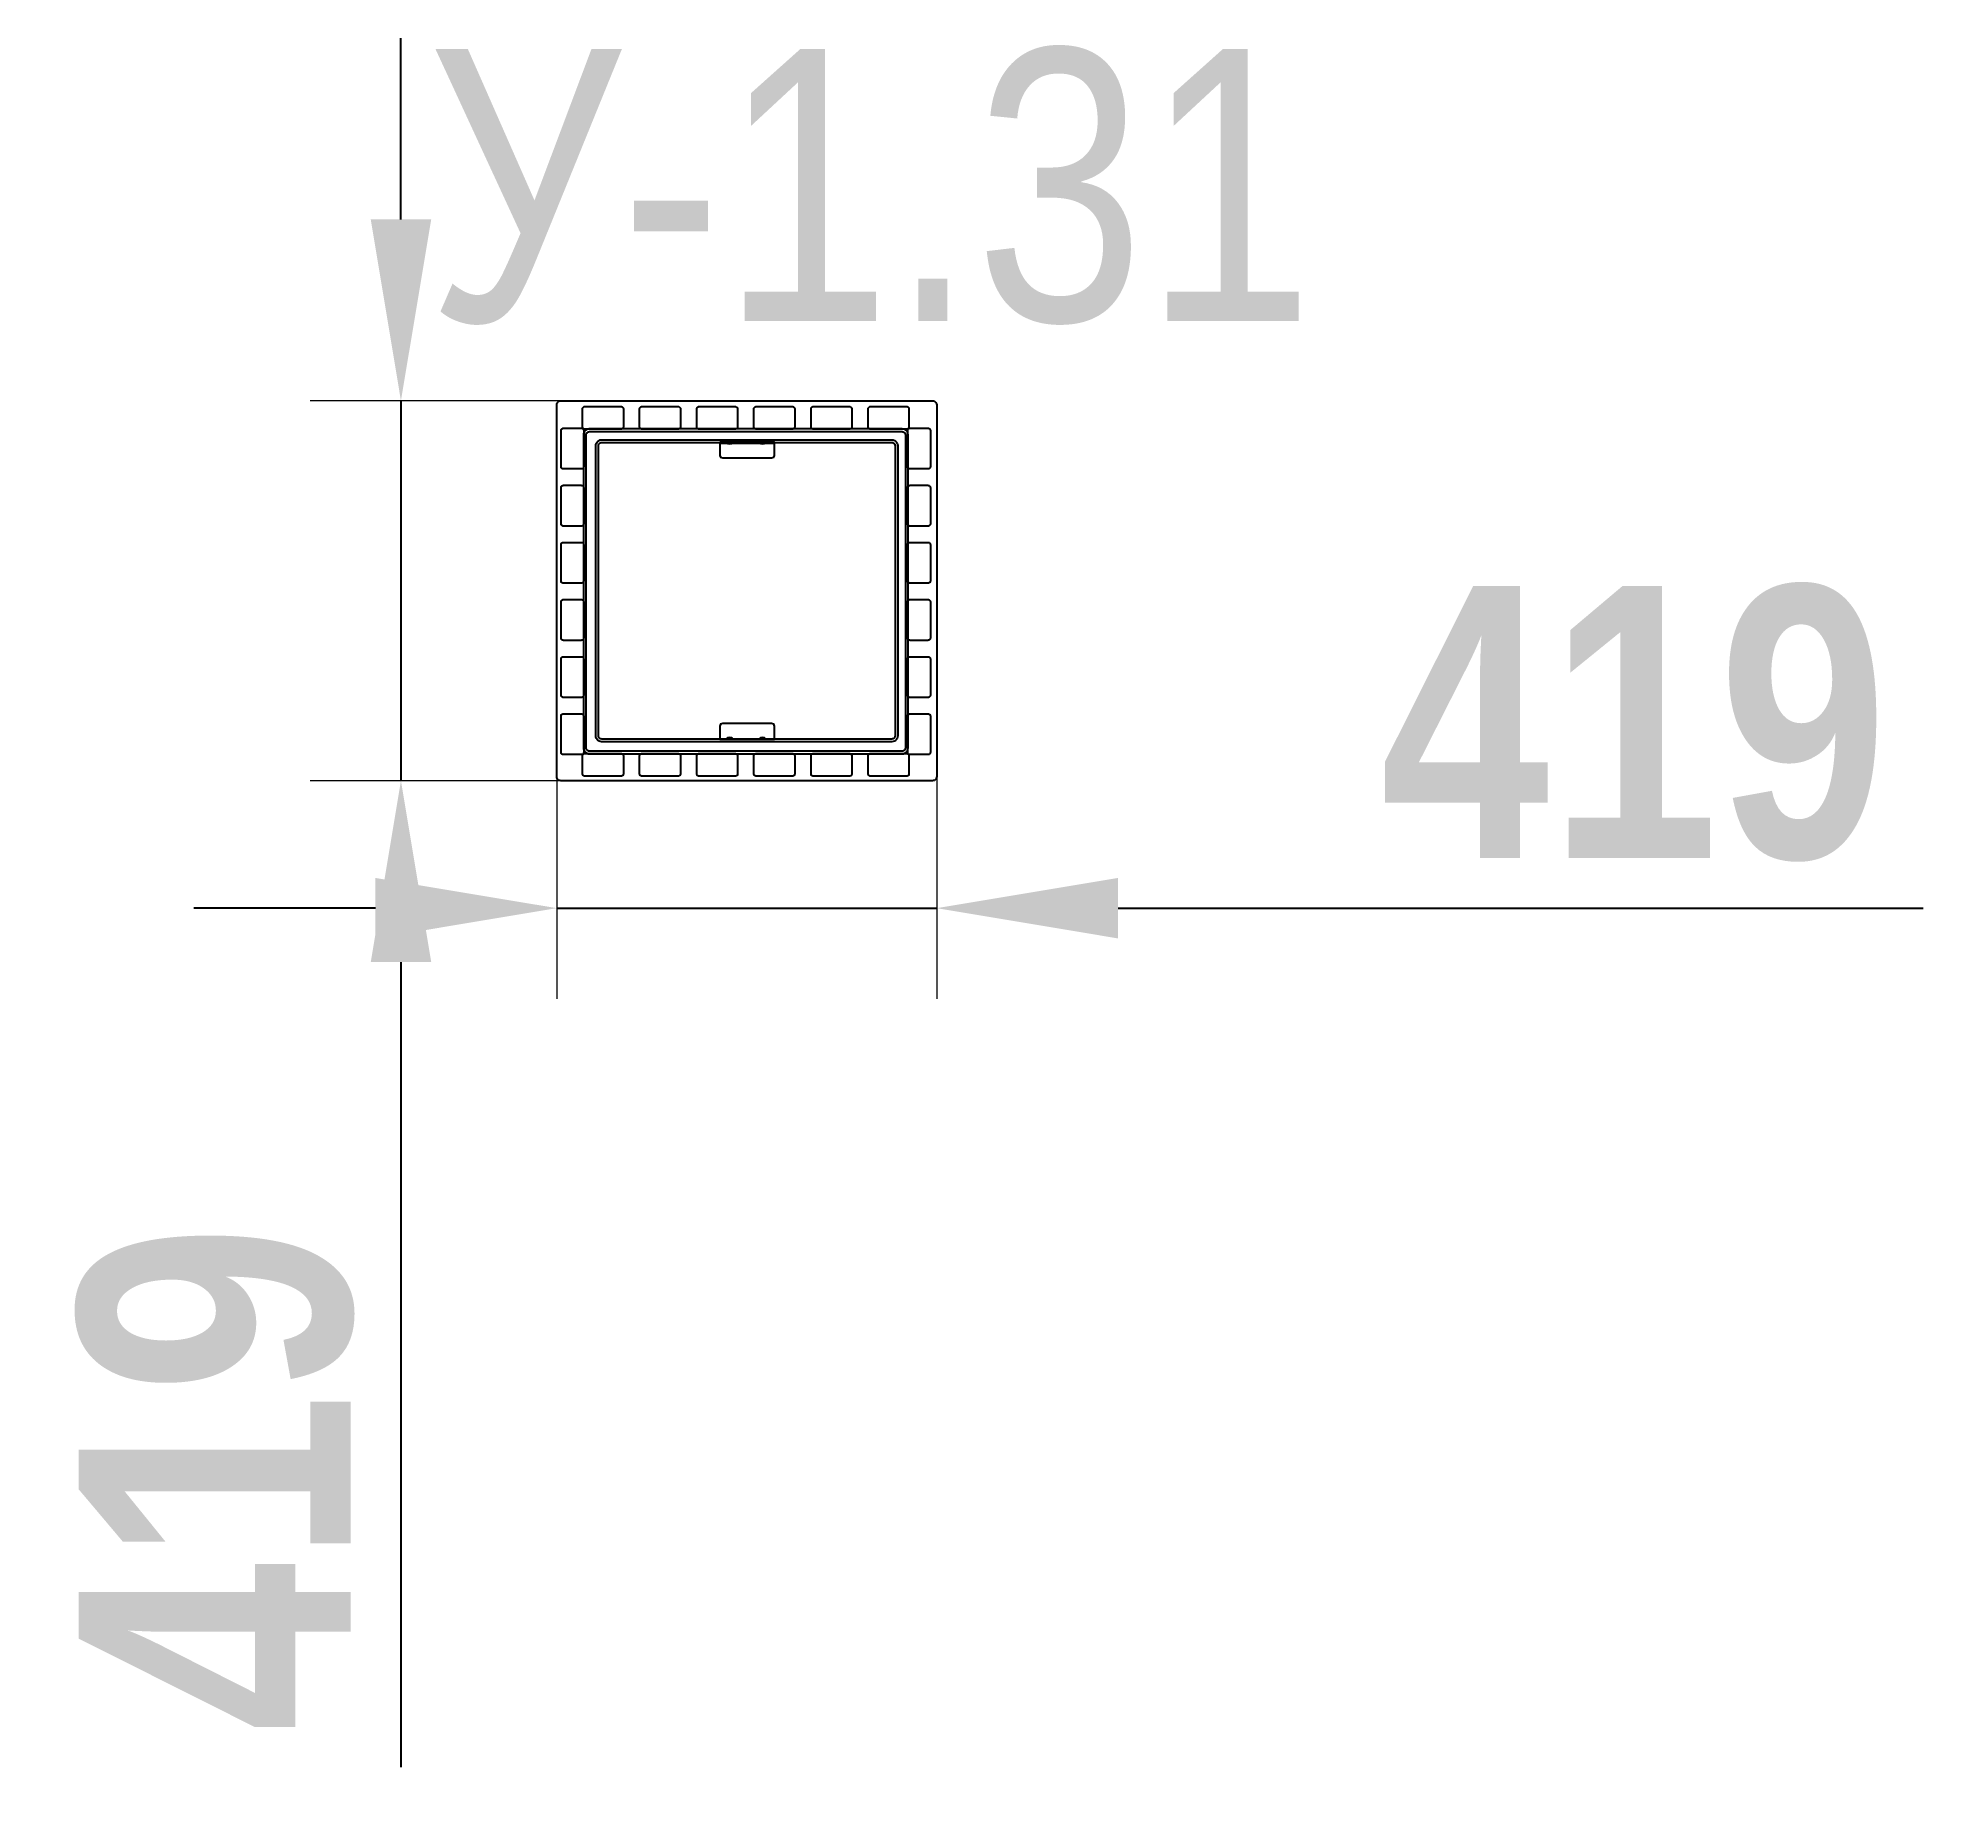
# Model space of a CAD drawing. Header units: millimetres. Extents: x -765 to 1336, y -1308 to 620.
import ezdxf

# ---------------------------------------------------------------- set-up
doc = ezdxf.new("R2010")
doc.units = ezdxf.units.MM
doc.layers.add('DIKOM_АРТИКУЛ', color=7, linetype='Continuous')
doc.layers.add('DIKOM_РАЗМЕР_ОБЪЕКТА', color=7, linetype='Continuous')
doc.styles.add('style1', font='arialbd.ttf', dxfattribs={"width": 0.8})
doc.dimstyles.new('1-50', dxfattribs={"dimtxt": 300, "dimasz": 200, "dimexe": 100, "dimexo": 0, "dimgap": 100, "dimtad": 1, "dimtxsty": 'style1', "dimcen": 200, "dimclrd": 7, "dimclre": 7, "dimclrt": 7, "dimadec": 1, "dimazin": 2, "dimtfac": 1, "dimtmove": 0, "dimatfit": 2, "dimfxl": 0, "dimlwd": 25, "dimlwe": 18, "dimarcsym": 0})

# ---------------------------------------------------------------- blocks, each defined once
blk = doc.blocks.new('*D71')
at = {"layer": 'Defpoints', "color": 0, "transparency": 16777216}
for p in [(-192.7, -186.9, 0), (226.3, -186.9, 0), (226.3, -339.4)]:
    blk.add_point(p, dxfattribs=at)
at = {"layer": 'DIKOM_РАЗМЕР_ОБЪЕКТА', "color": 7, "lineweight": 18, "transparency": 16777216}
for p, q in [((-192.7, -186.9), (-192.7, -439.4)), ((226.3, -186.9), (226.3, -439.4))]:
    blk.add_line(p, q, dxfattribs=at)
at = {"layer": 'DIKOM_РАЗМЕР_ОБЪЕКТА', "color": 7, "lineweight": 25, "transparency": 16777216}
for p, q in [((-392.7, -339.4), (-592.7, -339.4)), ((-192.7, -339.4), (226.3, -339.4)), ((426.3, -339.4), (1314, -339.4))]:
    blk.add_line(p, q, dxfattribs=at)
at = {"layer": 'DIKOM_РАЗМЕР_ОБЪЕКТА', "color": 7, "transparency": 16777216}
for points in [[(-392.7, -306.1), (-392.7, -372.8), (-192.7, -339.4)], [(426.3, -306.1), (426.3, -372.8), (226.3, -339.4)]]:
    blk.add_solid(points, dxfattribs=at)
at = {"layer": 'DIKOM_РАЗМЕР_ОБЪЕКТА', "color": 7, "transparency": 16777216, "insert": (995.2, -136.2), "char_height": 300, "attachment_point": 5, "style": 'style1'}
blk.add_mtext('419', dxfattribs=at)
blk = doc.blocks.new('*D72')
at = {"layer": 'Defpoints', "color": 0, "transparency": 16777216}
for p in [(-188.1, 220.1, 0), (-364.5, -198.9), (-188.1, -198.9, 0)]:
    blk.add_point(p, dxfattribs=at)
at = {"layer": 'DIKOM_РАЗМЕР_ОБЪЕКТА', "color": 7, "lineweight": 25, "transparency": 16777216}
for p, q in [((-364.5, 420.1), (-364.5, 620.1)), ((-364.5, 220.1), (-364.5, -198.9)), ((-364.5, -398.9), (-364.5, -1286.6))]:
    blk.add_line(p, q, dxfattribs=at)
at = {"layer": 'DIKOM_РАЗМЕР_ОБЪЕКТА', "color": 7, "lineweight": 18, "transparency": 16777216}
for p, q in [((-188.1, 220.1), (-464.5, 220.1)), ((-188.1, -198.9), (-464.5, -198.9))]:
    blk.add_line(p, q, dxfattribs=at)
at = {"layer": 'DIKOM_РАЗМЕР_ОБЪЕКТА', "color": 7, "transparency": 16777216}
for points in [[(-397.8, 420.1), (-331.1, 420.1), (-364.5, 220.1)], [(-397.8, -398.9), (-331.1, -398.9), (-364.5, -198.9)]]:
    blk.add_solid(points, dxfattribs=at)
at = {"layer": 'DIKOM_РАЗМЕР_ОБЪЕКТА', "color": 7, "transparency": 16777216, "insert": (-567.8, -967.7), "char_height": 300, "attachment_point": 5, "rotation": 90, "style": 'style1'}
blk.add_mtext('419', dxfattribs=at)

msp = doc.modelspace()

# ---------------------------------------------------------------- linework, layer by layer
for points in [[(226.217, 216.597, 0), (226.344, 215.537, 0), (226.344, -194.404, 0), (226.217, -195.464, 0), (225.885, -196.411, 0), (225.348, -197.246, 0), (224.655, -197.944, 0), (223.815, -198.472, 0), (222.878, -198.814, 0), (221.813, -198.936, 0), (-188.128, -198.936, 0), (-189.193, -198.814, 0), (-190.13, -198.472, 0), (-190.97, -197.944, 0), (-191.663, -197.246, 0), (-191.663, -197.246, 0), (-192.2, -196.411, 0), (-192.533, -195.464, 0), (-192.533, -195.464, 0), (-192.659, -194.404, 0), (-192.659, 215.537, 0), (-192.659, 215.537, 0), (-192.533, 216.597, 0), (-192.2, 217.544, 0), (-191.663, 218.379, 0), (-190.97, 219.072, 0), (-190.13, 219.604, 0), (-189.193, 219.941, 0), (-188.128, 220.068, 0), (221.813, 220.068, 0), (222.878, 219.941, 0), (223.815, 219.604, 0), (224.655, 219.072, 0), (225.348, 218.379, 0), (225.885, 217.544, 0), (225.885, 217.544, 0)], [(-119.808, 212.793, 0), (-119.515, 212.334, 0), (-119.515, 212.329, 0), (-119.329, 211.811, 0), (-119.251, 211.094, 0), (-119.251, 191.382, 0), (-119.329, 190.664, 0), (-119.515, 190.146, 0), (-119.808, 189.687, 0), (-120.199, 189.302, 0), (-120.658, 189.009, 0), (-121.175, 188.823, 0), (-121.898, 188.74, 0), (-161.605, 188.74, 0), (-162.327, 188.823, 0), (-162.845, 189.009, 0), (-163.304, 189.302, 0), (-163.685, 189.687, 0), (-163.978, 190.146, 0), (-163.988, 190.146, 0), (-164.173, 190.664, 0), (-164.251, 191.382, 0), (-164.251, 211.099, 0), (-164.173, 211.811, 0), (-163.988, 212.334, 0), (-163.695, 212.793, 0), (-163.304, 213.179, 0), (-162.845, 213.472, 0), (-162.327, 213.657, 0), (-161.605, 213.74, 0), (-121.898, 213.74, 0), (-121.175, 213.657, 0), (-120.658, 213.472, 0), (-120.199, 213.179, 0)], [(-56.82, 212.793, 0), (-56.527, 212.334, 0), (-56.527, 212.329, 0), (-56.341, 211.811, 0), (-56.263, 211.094, 0), (-56.263, 191.382, 0), (-56.341, 190.664, 0), (-56.527, 190.146, 0), (-56.82, 189.687, 0), (-57.21, 189.302, 0), (-57.669, 189.009, 0), (-58.187, 188.823, 0), (-58.909, 188.74, 0), (-98.617, 188.74, 0), (-99.339, 188.823, 0), (-99.857, 189.009, 0), (-100.316, 189.302, 0), (-100.697, 189.687, 0), (-100.99, 190.146, 0), (-100.999, 190.146, 0), (-101.185, 190.664, 0), (-101.263, 191.382, 0), (-101.263, 211.099, 0), (-101.185, 211.811, 0), (-100.999, 212.334, 0), (-100.706, 212.793, 0), (-100.316, 213.179, 0), (-99.857, 213.472, 0), (-99.339, 213.657, 0), (-98.617, 213.74, 0), (-58.909, 213.74, 0), (-58.187, 213.657, 0), (-57.669, 213.472, 0), (-57.21, 213.179, 0)], [(6.188, 212.793, 0), (6.481, 212.334, 0), (6.481, 212.329, 0), (6.667, 211.811, 0), (6.745, 211.094, 0), (6.745, 191.382, 0), (6.667, 190.664, 0), (6.481, 190.146, 0), (6.188, 189.687, 0), (5.798, 189.302, 0), (5.339, 189.009, 0), (4.821, 188.823, 0), (4.098, 188.74, 0), (-35.609, 188.74, 0), (-36.331, 188.823, 0), (-36.849, 189.009, 0), (-37.308, 189.302, 0), (-37.689, 189.687, 0), (-37.982, 190.146, 0), (-37.992, 190.146, 0), (-38.177, 190.664, 0), (-38.255, 191.382, 0), (-38.255, 211.099, 0), (-38.177, 211.811, 0), (-37.992, 212.334, 0), (-37.699, 212.793, 0), (-37.308, 213.179, 0), (-36.849, 213.472, 0), (-36.331, 213.657, 0), (-35.609, 213.74, 0), (4.098, 213.74, 0), (4.821, 213.657, 0), (5.339, 213.472, 0), (5.798, 213.179, 0)], [(69.196, 212.793, 0), (69.489, 212.334, 0), (69.489, 212.329, 0), (69.675, 211.811, 0), (69.753, 211.094, 0), (69.753, 191.382, 0), (69.675, 190.664, 0), (69.489, 190.146, 0), (69.196, 189.687, 0), (68.805, 189.302, 0), (68.346, 189.009, 0), (67.829, 188.823, 0), (67.106, 188.74, 0), (27.399, 188.74, 0), (26.676, 188.823, 0), (26.159, 189.009, 0), (25.7, 189.302, 0), (25.319, 189.687, 0), (25.026, 190.146, 0), (25.016, 190.146, 0), (24.831, 190.664, 0), (24.753, 191.382, 0), (24.753, 211.099, 0), (24.831, 211.811, 0), (25.016, 212.334, 0), (25.309, 212.793, 0), (25.7, 213.179, 0), (26.159, 213.472, 0), (26.676, 213.657, 0), (27.399, 213.74, 0), (67.106, 213.74, 0), (67.829, 213.657, 0), (68.346, 213.472, 0), (68.805, 213.179, 0)], [(132.184, 212.793, 0), (132.477, 212.334, 0), (132.477, 212.329, 0), (132.663, 211.811, 0), (132.741, 211.094, 0), (132.741, 191.382, 0), (132.663, 190.664, 0), (132.477, 190.146, 0), (132.184, 189.687, 0), (131.794, 189.302, 0), (131.335, 189.009, 0), (130.817, 188.823, 0), (130.094, 188.74, 0), (90.387, 188.74, 0), (89.665, 188.823, 0), (89.147, 189.009, 0), (88.688, 189.302, 0), (88.307, 189.687, 0), (88.014, 190.146, 0), (88.005, 190.146, 0), (87.819, 190.664, 0), (87.741, 191.382, 0), (87.741, 211.099, 0), (87.819, 211.811, 0), (88.005, 212.334, 0), (88.298, 212.793, 0), (88.688, 213.179, 0), (89.147, 213.472, 0), (89.665, 213.657, 0), (90.387, 213.74, 0), (130.094, 213.74, 0), (130.817, 213.657, 0), (131.335, 213.472, 0), (131.794, 213.179, 0)], [(195.192, 212.793, 0), (195.485, 212.334, 0), (195.485, 212.329, 0), (195.671, 211.811, 0), (195.749, 211.094, 0), (195.749, 191.382, 0), (195.671, 190.664, 0), (195.485, 190.146, 0), (195.192, 189.687, 0), (194.801, 189.302, 0), (194.342, 189.009, 0), (193.825, 188.823, 0), (193.102, 188.74, 0), (153.395, 188.74, 0), (152.673, 188.823, 0), (152.155, 189.009, 0), (151.696, 189.302, 0), (151.315, 189.687, 0), (151.022, 190.146, 0), (151.012, 190.146, 0), (150.827, 190.664, 0), (150.749, 191.382, 0), (150.749, 211.099, 0), (150.827, 211.811, 0), (151.012, 212.334, 0), (151.305, 212.793, 0), (151.696, 213.179, 0), (152.155, 213.472, 0), (152.673, 213.657, 0), (153.395, 213.74, 0), (193.102, 213.74, 0), (193.825, 213.657, 0), (194.342, 213.472, 0), (194.801, 213.179, 0)], [(-187.367, 188.965, 0), (-186.976, 189.351, 0), (-186.976, 189.351, 0), (-186.517, 189.644, 0), (-185.999, 189.829, 0), (-185.277, 189.912, 0), (-165.57, 189.912, 0), (-164.847, 189.829, 0), (-164.329, 189.644, 0), (-163.87, 189.351, 0), (-163.48, 188.965, 0), (-163.187, 188.506, 0), (-163.001, 187.988, 0), (-162.923, 187.27, 0), (-162.923, 147.559, 0), (-163.001, 146.841, 0), (-163.187, 146.323, 0), (-163.48, 145.859, 0), (-163.87, 145.474, 0), (-163.87, 145.474, 0), (-164.329, 145.181, 0), (-164.847, 144.995, 0), (-165.57, 144.912, 0), (-185.277, 144.912, 0), (-185.999, 144.995, 0), (-186.517, 145.181, 0), (-186.976, 145.474, 0), (-187.367, 145.859, 0), (-187.659, 146.318, 0), (-187.845, 146.836, 0), (-187.923, 147.554, 0), (-187.923, 187.27, 0), (-187.845, 187.983, 0), (-187.659, 188.506, 0)], [(194.782, 182.651, 0), (194.626, 184.053, 0), (194.128, 185.425, 0), (193.356, 186.636, 0), (192.35, 187.642, 0), (191.139, 188.413, 0), (189.772, 188.906, 0), (188.366, 189.067, 0), (-156.771, 189.067, 0), (-158.167, 188.906, 0), (-159.544, 188.413, 0), (-159.544, 188.413, 0), (-160.755, 187.642, 0), (-161.761, 186.636, 0), (-161.761, 186.636, 0), (-162.533, 185.425, 0), (-162.533, 185.425, 0), (-163.021, 184.053, 0), (-163.187, 182.651, 0), (-163.187, -162.793, 0), (-163.021, -164.194, 0), (-162.533, -165.566, 0), (-161.761, -166.777, 0), (-160.755, -167.783, 0), (-159.544, -168.555, 0), (-158.167, -169.048, 0), (-156.771, -169.209, 0), (188.366, -169.209, 0), (189.772, -169.048, 0), (191.139, -168.555, 0), (192.35, -167.783, 0), (193.366, -166.777, 0), (194.128, -165.566, 0), (194.626, -164.194, 0), (194.782, -162.793, 0), (194.782, 182.651, 0)], [(194.782, 182.651, 0), (194.626, 184.053, 0), (194.128, 185.425, 0), (193.356, 186.636, 0), (192.35, 187.642, 0), (191.139, 188.413, 0), (189.772, 188.906, 0), (188.366, 189.067, 0), (-156.771, 189.067, 0), (-158.167, 188.906, 0), (-159.544, 188.413, 0), (-159.544, 188.413, 0), (-160.755, 187.642, 0), (-161.761, 186.636, 0), (-161.761, 186.636, 0), (-162.533, 185.425, 0), (-162.533, 185.425, 0), (-163.021, 184.053, 0), (-163.187, 182.651, 0), (-163.187, -162.793, 0), (-163.021, -164.194, 0), (-162.533, -165.566, 0), (-161.761, -166.777, 0), (-160.755, -167.783, 0), (-159.544, -168.555, 0), (-158.167, -169.048, 0), (-156.771, -169.209, 0), (188.366, -169.209, 0), (189.772, -169.048, 0), (191.139, -168.555, 0), (192.35, -167.783, 0), (193.366, -166.777, 0), (194.128, -165.566, 0), (194.626, -164.194, 0), (194.782, -162.793, 0), (194.782, 182.651, 0)], [(194.88, 188.984, 0), (195.27, 189.37, 0), (195.27, 189.37, 0), (195.729, 189.663, 0), (196.247, 189.849, 0), (196.969, 189.932, 0), (216.676, 189.932, 0), (217.399, 189.849, 0), (217.917, 189.663, 0), (218.376, 189.37, 0), (218.766, 188.984, 0), (219.059, 188.525, 0), (219.245, 188.008, 0), (219.323, 187.29, 0), (219.323, 147.578, 0), (219.245, 146.86, 0), (219.059, 146.343, 0), (218.766, 145.879, 0), (218.376, 145.493, 0), (218.376, 145.493, 0), (217.917, 145.2, 0), (217.399, 145.015, 0), (216.676, 144.932, 0), (196.969, 144.932, 0), (196.247, 145.015, 0), (195.729, 145.2, 0), (195.27, 145.493, 0), (194.88, 145.879, 0), (194.587, 146.338, 0), (194.401, 146.855, 0), (194.323, 147.573, 0), (194.323, 187.29, 0), (194.401, 188.003, 0), (194.587, 188.525, 0)], [(191.676, 183.369, 0), (191.784, 182.48, 0), (191.784, 182.48, 0), (191.784, -162.622, 0), (191.676, -163.511, 0), (191.423, -164.243, 0), (191.003, -164.888, 0), (190.466, -165.43, 0), (189.821, -165.845, 0), (189.089, -166.104, 0), (188.2, -166.206, 0), (-156.595, -166.206, 0), (-157.484, -166.104, 0), (-158.216, -165.845, 0), (-158.861, -165.43, 0), (-158.861, -165.43, 0), (-159.408, -164.888, 0), (-159.408, -164.888, 0), (-159.818, -164.243, 0), (-160.081, -163.511, 0), (-160.179, -162.622, 0), (-160.179, -162.622, 0), (-160.179, 182.48, 0), (-160.081, 183.369, 0), (-159.818, 184.102, 0), (-159.408, 184.746, 0), (-158.861, 185.288, 0), (-158.216, 185.703, 0), (-157.484, 185.962, 0), (-156.595, 186.064, 0), (188.2, 186.064, 0), (189.089, 185.962, 0), (189.821, 185.703, 0), (190.466, 185.288, 0), (191.003, 184.746, 0), (191.423, 184.102, 0)], [(191.676, 183.369, 0), (191.784, 182.48, 0), (191.784, 182.48, 0), (191.784, -162.622, 0), (191.676, -163.511, 0), (191.423, -164.243, 0), (191.003, -164.888, 0), (190.466, -165.43, 0), (189.821, -165.845, 0), (189.089, -166.104, 0), (188.2, -166.206, 0), (-156.595, -166.206, 0), (-157.484, -166.104, 0), (-158.216, -165.845, 0), (-158.861, -165.43, 0), (-158.861, -165.43, 0), (-159.408, -164.888, 0), (-159.408, -164.888, 0), (-159.818, -164.243, 0), (-160.081, -163.511, 0), (-160.179, -162.622, 0), (-160.179, -162.622, 0), (-160.179, 182.48, 0), (-160.081, 183.369, 0), (-159.818, 184.102, 0), (-159.408, 184.746, 0), (-158.861, 185.288, 0), (-158.216, 185.703, 0), (-157.484, 185.962, 0), (-156.595, 186.064, 0), (188.2, 186.064, 0), (189.089, 185.962, 0), (189.821, 185.703, 0), (190.466, 185.288, 0), (191.003, 184.746, 0), (191.423, 184.102, 0)], [(183.18, 172.056, 0), (183.346, 170.649, 0), (183.346, -149.522, 0), (183.18, -150.923, 0), (182.692, -152.295, 0), (181.921, -153.506, 0), (180.915, -154.512, 0), (179.704, -155.283, 0), (178.327, -155.772, 0), (176.93, -155.933, 0), (-143.245, -155.933, 0), (-144.642, -155.772, 0), (-146.019, -155.283, 0), (-147.23, -154.512, 0), (-148.236, -153.506, 0), (-149.007, -152.295, 0), (-149.007, -152.295, 0), (-149.495, -150.923, 0), (-149.661, -149.522, 0), (-149.661, 170.654, 0), (-149.495, 172.056, 0), (-149.007, 173.428, 0), (-148.236, 174.639, 0), (-147.23, 175.644, 0), (-146.019, 176.411, 0), (-144.642, 176.904, 0), (-143.245, 177.065, 0), (176.93, 177.065, 0), (178.327, 176.904, 0), (179.704, 176.411, 0), (180.915, 175.644, 0), (181.921, 174.639, 0), (182.692, 173.428, 0), (182.692, 173.428, 0)], [(180.241, 171.372, 0), (180.339, 170.478, 0), (180.339, -149.346, 0), (180.241, -150.239, 0), (179.977, -150.967, 0), (179.567, -151.616, 0), (179.02, -152.158, 0), (178.376, -152.568, 0), (177.643, -152.832, 0), (176.755, -152.935, 0), (-143.07, -152.935, 0), (-143.958, -152.832, 0), (-144.691, -152.568, 0), (-145.335, -152.158, 0), (-145.882, -151.616, 0), (-146.292, -150.967, 0), (-146.292, -150.967, 0), (-146.556, -150.239, 0), (-146.654, -149.351, 0), (-146.654, 170.478, 0), (-146.556, 171.367, 0), (-146.292, 172.1, 0), (-145.882, 172.749, 0), (-145.335, 173.291, 0), (-144.691, 173.701, 0), (-143.958, 173.965, 0), (-143.07, 174.067, 0), (176.755, 174.067, 0), (177.643, 173.965, 0), (178.376, 173.701, 0), (179.02, 173.291, 0), (179.567, 172.749, 0), (179.977, 172.1, 0), (179.977, 172.1, 0)], [(-12.708, 174.399, 0), (-12.708, 173.398, 0), (-11.947, 173.398, 0), (-9.652, 173.398, 0), (44.235, 173.398, 0), (46.53, 173.398, 0), (47.292, 173.398, 0), (47.292, 174.399, 0), (46.53, 174.399, 0), (44.235, 174.399, 0), (-9.652, 174.399, 0), (-11.947, 174.399, 0)], [(47.292, 173.398, 0), (-12.708, 173.398, 0), (-12.708, 159.946, 0), (-11.947, 157.935, 0), (-9.652, 157.261, 0), (44.235, 157.261, 0), (46.53, 157.935, 0), (47.292, 159.946, 0)], [(-4.066, 173.061, 0), (-2.015, 172.554, 0), (0.036, 173.061, 0), (0.583, 173.403, 0), (0.436, 173.403, 0), (-0.277, 173.403, 0), (-1.39, 173.403, 0), (-2.64, 173.403, 0), (-3.753, 173.403, 0), (-4.466, 173.403, 0), (-4.613, 173.403, 0), (-4.173, 173.403, 0), (-3.236, 173.403, 0), (-2.015, 173.403, 0), (-0.794, 173.403, 0), (0.143, 173.403, 0), (0.583, 173.403, 0), (-2.015, 173.403, 0), (-4.613, 173.403, 0)], [(32.243, 173.061, 0), (34.294, 172.554, 0), (36.344, 173.061, 0), (36.891, 173.403, 0), (36.745, 173.403, 0), (36.032, 173.403, 0), (34.919, 173.403, 0), (33.669, 173.403, 0), (32.555, 173.403, 0), (31.842, 173.403, 0), (31.696, 173.403, 0), (32.135, 173.403, 0), (33.073, 173.403, 0), (34.294, 173.403, 0), (35.514, 173.403, 0), (36.452, 173.403, 0), (36.891, 173.403, 0), (34.294, 173.403, 0), (31.696, 173.403, 0)], [(-187.367, 125.977, 0), (-186.976, 126.362, 0), (-186.976, 126.362, 0), (-186.517, 126.655, 0), (-185.999, 126.841, 0), (-185.277, 126.924, 0), (-165.57, 126.924, 0), (-164.847, 126.841, 0), (-164.329, 126.655, 0), (-163.87, 126.362, 0), (-163.48, 125.977, 0), (-163.187, 125.518, 0), (-163.001, 125, 0), (-162.923, 124.282, 0), (-162.923, 84.57, 0), (-163.001, 83.853, 0), (-163.187, 83.335, 0), (-163.48, 82.871, 0), (-163.87, 82.485, 0), (-163.87, 82.485, 0), (-164.329, 82.192, 0), (-164.847, 82.007, 0), (-165.57, 81.924, 0), (-185.277, 81.924, 0), (-185.999, 82.007, 0), (-186.517, 82.192, 0), (-186.976, 82.485, 0), (-187.367, 82.871, 0), (-187.659, 83.33, 0), (-187.845, 83.848, 0), (-187.923, 84.565, 0), (-187.923, 124.282, 0), (-187.845, 124.995, 0), (-187.659, 125.518, 0)], [(194.88, 125.977, 0), (195.27, 126.362, 0), (195.27, 126.362, 0), (195.729, 126.655, 0), (196.247, 126.841, 0), (196.969, 126.924, 0), (216.676, 126.924, 0), (217.399, 126.841, 0), (217.917, 126.655, 0), (218.376, 126.362, 0), (218.766, 125.977, 0), (219.059, 125.518, 0), (219.245, 125, 0), (219.323, 124.282, 0), (219.323, 84.57, 0), (219.245, 83.853, 0), (219.059, 83.335, 0), (218.766, 82.871, 0), (218.376, 82.485, 0), (218.376, 82.485, 0), (217.917, 82.192, 0), (217.399, 82.007, 0), (216.676, 81.924, 0), (196.969, 81.924, 0), (196.247, 82.007, 0), (195.729, 82.192, 0), (195.27, 82.485, 0), (194.88, 82.871, 0), (194.587, 83.33, 0), (194.401, 83.848, 0), (194.323, 84.565, 0), (194.323, 124.282, 0), (194.401, 124.995, 0), (194.587, 125.518, 0)], [(-187.367, 62.978, 0), (-186.976, 63.364, 0), (-186.976, 63.364, 0), (-186.517, 63.657, 0), (-185.999, 63.843, 0), (-185.277, 63.926, 0), (-165.57, 63.926, 0), (-164.847, 63.843, 0), (-164.329, 63.657, 0), (-163.87, 63.364, 0), (-163.48, 62.978, 0), (-163.187, 62.519, 0), (-163.001, 62.002, 0), (-162.923, 61.284, 0), (-162.923, 21.572, 0), (-163.001, 20.854, 0), (-163.187, 20.337, 0), (-163.48, 19.873, 0), (-163.87, 19.487, 0), (-163.87, 19.487, 0), (-164.329, 19.194, 0), (-164.847, 19.009, 0), (-165.57, 18.926, 0), (-185.277, 18.926, 0), (-185.999, 19.009, 0), (-186.517, 19.194, 0), (-186.976, 19.487, 0), (-187.367, 19.873, 0), (-187.659, 20.332, 0), (-187.845, 20.85, 0), (-187.923, 21.567, 0), (-187.923, 61.284, 0), (-187.845, 61.997, 0), (-187.659, 62.519, 0)], [(194.88, 62.978, 0), (195.27, 63.364, 0), (195.27, 63.364, 0), (195.729, 63.657, 0), (196.247, 63.843, 0), (196.969, 63.926, 0), (216.676, 63.926, 0), (217.399, 63.843, 0), (217.917, 63.657, 0), (218.376, 63.364, 0), (218.766, 62.978, 0), (219.059, 62.519, 0), (219.245, 62.002, 0), (219.323, 61.284, 0), (219.323, 21.572, 0), (219.245, 20.854, 0), (219.059, 20.337, 0), (218.766, 19.873, 0), (218.376, 19.487, 0), (218.376, 19.487, 0), (217.917, 19.194, 0), (217.399, 19.009, 0), (216.676, 18.926, 0), (196.969, 18.926, 0), (196.247, 19.009, 0), (195.729, 19.194, 0), (195.27, 19.487, 0), (194.88, 19.873, 0), (194.587, 20.332, 0), (194.401, 20.85, 0), (194.323, 21.567, 0), (194.323, 61.284, 0), (194.401, 61.997, 0), (194.587, 62.519, 0)], [(-187.367, -0.02, 0), (-186.976, 0.366, 0), (-186.976, 0.366, 0), (-186.517, 0.659, 0), (-185.999, 0.845, 0), (-185.277, 0.928, 0), (-165.57, 0.928, 0), (-164.847, 0.845, 0), (-164.329, 0.659, 0), (-163.87, 0.366, 0), (-163.48, -0.02, 0), (-163.187, -0.479, 0), (-163.001, -0.996, 0), (-162.923, -1.714, 0), (-162.923, -41.426, 0), (-163.001, -42.144, 0), (-163.187, -42.661, 0), (-163.48, -43.125, 0), (-163.87, -43.511, 0), (-163.87, -43.511, 0), (-164.329, -43.804, 0), (-164.847, -43.989, 0), (-165.57, -44.072, 0), (-185.277, -44.072, 0), (-185.999, -43.989, 0), (-186.517, -43.804, 0), (-186.976, -43.511, 0), (-187.367, -43.125, 0), (-187.659, -42.666, 0), (-187.845, -42.148, 0), (-187.923, -41.431, 0), (-187.923, -1.714, 0), (-187.845, -1.001, 0), (-187.659, -0.479, 0)], [(194.88, -0.02, 0), (195.27, 0.366, 0), (195.27, 0.366, 0), (195.729, 0.659, 0), (196.247, 0.845, 0), (196.969, 0.928, 0), (216.676, 0.928, 0), (217.399, 0.845, 0), (217.917, 0.659, 0), (218.376, 0.366, 0), (218.766, -0.02, 0), (219.059, -0.479, 0), (219.245, -0.996, 0), (219.323, -1.714, 0), (219.323, -41.426, 0), (219.245, -42.144, 0), (219.059, -42.661, 0), (218.766, -43.125, 0), (218.376, -43.511, 0), (218.376, -43.511, 0), (217.917, -43.804, 0), (217.399, -43.989, 0), (216.676, -44.072, 0), (196.969, -44.072, 0), (196.247, -43.989, 0), (195.729, -43.804, 0), (195.27, -43.511, 0), (194.88, -43.125, 0), (194.587, -42.666, 0), (194.401, -42.148, 0), (194.323, -41.431, 0), (194.323, -1.714, 0), (194.401, -1.001, 0), (194.587, -0.479, 0)], [(-187.367, -63.027, 0), (-186.976, -62.642, 0), (-186.976, -62.642, 0), (-186.517, -62.349, 0), (-185.999, -62.163, 0), (-185.277, -62.08, 0), (-165.57, -62.08, 0), (-164.847, -62.163, 0), (-164.329, -62.349, 0), (-163.87, -62.642, 0), (-163.48, -63.027, 0), (-163.187, -63.486, 0), (-163.001, -64.004, 0), (-162.923, -64.722, 0), (-162.923, -104.434, 0), (-163.001, -105.151, 0), (-163.187, -105.669, 0), (-163.48, -106.133, 0), (-163.87, -106.519, 0), (-163.87, -106.519, 0), (-164.329, -106.812, 0), (-164.847, -106.997, 0), (-165.57, -107.08, 0), (-185.277, -107.08, 0), (-185.999, -106.997, 0), (-186.517, -106.812, 0), (-186.976, -106.519, 0), (-187.367, -106.133, 0), (-187.659, -105.674, 0), (-187.845, -105.156, 0), (-187.923, -104.439, 0), (-187.923, -64.722, 0), (-187.845, -64.009, 0), (-187.659, -63.486, 0)], [(194.88, -63.027, 0), (195.27, -62.642, 0), (195.27, -62.642, 0), (195.729, -62.349, 0), (196.247, -62.163, 0), (196.969, -62.08, 0), (216.676, -62.08, 0), (217.399, -62.163, 0), (217.917, -62.349, 0), (218.376, -62.642, 0), (218.766, -63.027, 0), (219.059, -63.486, 0), (219.245, -64.004, 0), (219.323, -64.722, 0), (219.323, -104.434, 0), (219.245, -105.151, 0), (219.059, -105.669, 0), (218.766, -106.133, 0), (218.376, -106.519, 0), (218.376, -106.519, 0), (217.917, -106.812, 0), (217.399, -106.997, 0), (216.676, -107.08, 0), (196.969, -107.08, 0), (196.247, -106.997, 0), (195.729, -106.812, 0), (195.27, -106.519, 0), (194.88, -106.133, 0), (194.587, -105.674, 0), (194.401, -105.156, 0), (194.323, -104.439, 0), (194.323, -64.722, 0), (194.401, -64.009, 0), (194.587, -63.486, 0)], [(-187.367, -126.035, 0), (-186.976, -125.649, 0), (-186.976, -125.649, 0), (-186.517, -125.356, 0), (-185.999, -125.171, 0), (-185.277, -125.088, 0), (-165.57, -125.088, 0), (-164.847, -125.171, 0), (-164.329, -125.356, 0), (-163.87, -125.649, 0), (-163.48, -126.035, 0), (-163.187, -126.494, 0), (-163.001, -127.012, 0), (-162.923, -127.73, 0), (-162.923, -167.441, 0), (-163.001, -168.159, 0), (-163.187, -168.677, 0), (-163.48, -169.141, 0), (-163.87, -169.526, 0), (-163.87, -169.526, 0), (-164.329, -169.819, 0), (-164.847, -170.005, 0), (-165.57, -170.088, 0), (-185.277, -170.088, 0), (-185.999, -170.005, 0), (-186.517, -169.819, 0), (-186.976, -169.526, 0), (-187.367, -169.141, 0), (-187.659, -168.682, 0), (-187.845, -168.164, 0), (-187.923, -167.446, 0), (-187.923, -127.73, 0), (-187.845, -127.017, 0), (-187.659, -126.494, 0)], [(194.88, -126.016, 0), (195.27, -125.63, 0), (195.27, -125.63, 0), (195.729, -125.337, 0), (196.247, -125.151, 0), (196.969, -125.068, 0), (216.676, -125.068, 0), (217.399, -125.151, 0), (217.917, -125.337, 0), (218.376, -125.63, 0), (218.766, -126.016, 0), (219.059, -126.475, 0), (219.245, -126.992, 0), (219.323, -127.71, 0), (219.323, -167.422, 0), (219.245, -168.14, 0), (219.059, -168.657, 0), (218.766, -169.121, 0), (218.376, -169.507, 0), (218.376, -169.507, 0), (217.917, -169.8, 0), (217.399, -169.985, 0), (216.676, -170.068, 0), (196.969, -170.068, 0), (196.247, -169.985, 0), (195.729, -169.8, 0), (195.27, -169.507, 0), (194.88, -169.121, 0), (194.587, -168.662, 0), (194.401, -168.145, 0), (194.323, -167.427, 0), (194.323, -127.71, 0), (194.401, -126.997, 0), (194.587, -126.475, 0)], [(-12.708, -152.022, 0), (-12.708, -152.022, 0), (-12.708, -153.022, 0), (-11.947, -153.022, 0), (-9.652, -153.022, 0), (44.235, -153.022, 0), (46.53, -153.022, 0), (47.292, -153.022, 0), (47.292, -152.022, 0), (47.292, -152.022, 0), (47.292, -138.569, 0), (46.53, -136.558, 0), (44.235, -135.889, 0), (-9.652, -135.889, 0), (-11.947, -136.558, 0), (-12.708, -138.569, 0)], [(-2.015, -151.177, 0), (-4.066, -151.689, 0), (-4.613, -152.026, 0), (-4.466, -152.026, 0), (-3.753, -152.026, 0), (-2.64, -152.026, 0), (-1.39, -152.026, 0), (-0.277, -152.026, 0), (0.436, -152.026, 0), (0.583, -152.026, 0), (0.036, -151.689, 0)], [(34.294, -151.177, 0), (32.243, -151.689, 0), (31.696, -152.026, 0), (31.842, -152.026, 0), (32.555, -152.026, 0), (33.669, -152.026, 0), (34.919, -152.026, 0), (36.032, -152.026, 0), (36.745, -152.026, 0), (36.891, -152.026, 0), (36.344, -151.689, 0)], [(-119.808, -169.863, 0), (-119.515, -170.322, 0), (-119.515, -170.327, 0), (-119.329, -170.845, 0), (-119.251, -171.563, 0), (-119.251, -191.274, 0), (-119.329, -191.992, 0), (-119.515, -192.51, 0), (-119.808, -192.969, 0), (-120.199, -193.355, 0), (-120.658, -193.647, 0), (-121.175, -193.833, 0), (-121.898, -193.916, 0), (-161.605, -193.916, 0), (-162.327, -193.833, 0), (-162.845, -193.647, 0), (-163.304, -193.355, 0), (-163.685, -192.969, 0), (-163.978, -192.51, 0), (-163.988, -192.51, 0), (-164.173, -191.992, 0), (-164.251, -191.274, 0), (-164.251, -171.558, 0), (-164.173, -170.845, 0), (-163.988, -170.322, 0), (-163.695, -169.863, 0), (-163.304, -169.478, 0), (-162.845, -169.185, 0), (-162.327, -168.999, 0), (-161.605, -168.916, 0), (-121.898, -168.916, 0), (-121.175, -168.999, 0), (-120.658, -169.185, 0), (-120.199, -169.478, 0)], [(-56.82, -169.863, 0), (-56.527, -170.322, 0), (-56.527, -170.327, 0), (-56.341, -170.845, 0), (-56.263, -171.563, 0), (-56.263, -191.274, 0), (-56.341, -191.992, 0), (-56.527, -192.51, 0), (-56.82, -192.969, 0), (-57.21, -193.355, 0), (-57.669, -193.647, 0), (-58.187, -193.833, 0), (-58.909, -193.916, 0), (-98.617, -193.916, 0), (-99.339, -193.833, 0), (-99.857, -193.647, 0), (-100.316, -193.355, 0), (-100.697, -192.969, 0), (-100.99, -192.51, 0), (-100.999, -192.51, 0), (-101.185, -191.992, 0), (-101.263, -191.274, 0), (-101.263, -171.558, 0), (-101.185, -170.845, 0), (-100.999, -170.322, 0), (-100.706, -169.863, 0), (-100.316, -169.478, 0), (-99.857, -169.185, 0), (-99.339, -168.999, 0), (-98.617, -168.916, 0), (-58.909, -168.916, 0), (-58.187, -168.999, 0), (-57.669, -169.185, 0), (-57.21, -169.478, 0)], [(6.188, -169.863, 0), (6.481, -170.322, 0), (6.481, -170.327, 0), (6.667, -170.845, 0), (6.745, -171.563, 0), (6.745, -191.274, 0), (6.667, -191.992, 0), (6.481, -192.51, 0), (6.188, -192.969, 0), (5.798, -193.355, 0), (5.339, -193.647, 0), (4.821, -193.833, 0), (4.098, -193.916, 0), (-35.609, -193.916, 0), (-36.331, -193.833, 0), (-36.849, -193.647, 0), (-37.308, -193.355, 0), (-37.689, -192.969, 0), (-37.982, -192.51, 0), (-37.992, -192.51, 0), (-38.177, -191.992, 0), (-38.255, -191.274, 0), (-38.255, -171.558, 0), (-38.177, -170.845, 0), (-37.992, -170.322, 0), (-37.699, -169.863, 0), (-37.308, -169.478, 0), (-36.849, -169.185, 0), (-36.331, -168.999, 0), (-35.609, -168.916, 0), (4.098, -168.916, 0), (4.821, -168.999, 0), (5.339, -169.185, 0), (5.798, -169.478, 0)], [(69.196, -169.863, 0), (69.489, -170.322, 0), (69.489, -170.327, 0), (69.675, -170.845, 0), (69.753, -171.563, 0), (69.753, -191.274, 0), (69.675, -191.992, 0), (69.489, -192.51, 0), (69.196, -192.969, 0), (68.805, -193.355, 0), (68.346, -193.647, 0), (67.829, -193.833, 0), (67.106, -193.916, 0), (27.399, -193.916, 0), (26.676, -193.833, 0), (26.159, -193.647, 0), (25.7, -193.355, 0), (25.319, -192.969, 0), (25.026, -192.51, 0), (25.016, -192.51, 0), (24.831, -191.992, 0), (24.753, -191.274, 0), (24.753, -171.558, 0), (24.831, -170.845, 0), (25.016, -170.322, 0), (25.309, -169.863, 0), (25.7, -169.478, 0), (26.159, -169.185, 0), (26.676, -168.999, 0), (27.399, -168.916, 0), (67.106, -168.916, 0), (67.829, -168.999, 0), (68.346, -169.185, 0), (68.805, -169.478, 0)], [(132.184, -169.863, 0), (132.477, -170.322, 0), (132.477, -170.327, 0), (132.663, -170.845, 0), (132.741, -171.563, 0), (132.741, -191.274, 0), (132.663, -191.992, 0), (132.477, -192.51, 0), (132.184, -192.969, 0), (131.794, -193.355, 0), (131.335, -193.647, 0), (130.817, -193.833, 0), (130.094, -193.916, 0), (90.387, -193.916, 0), (89.665, -193.833, 0), (89.147, -193.647, 0), (88.688, -193.355, 0), (88.307, -192.969, 0), (88.014, -192.51, 0), (88.005, -192.51, 0), (87.819, -191.992, 0), (87.741, -191.274, 0), (87.741, -171.558, 0), (87.819, -170.845, 0), (88.005, -170.322, 0), (88.298, -169.863, 0), (88.688, -169.478, 0), (89.147, -169.185, 0), (89.665, -168.999, 0), (90.387, -168.916, 0), (130.094, -168.916, 0), (130.817, -168.999, 0), (131.335, -169.185, 0), (131.794, -169.478, 0)], [(195.192, -169.863, 0), (195.485, -170.322, 0), (195.485, -170.327, 0), (195.671, -170.845, 0), (195.749, -171.563, 0), (195.749, -191.274, 0), (195.671, -191.992, 0), (195.485, -192.51, 0), (195.192, -192.969, 0), (194.801, -193.355, 0), (194.342, -193.647, 0), (193.825, -193.833, 0), (193.102, -193.916, 0), (153.395, -193.916, 0), (152.673, -193.833, 0), (152.155, -193.647, 0), (151.696, -193.355, 0), (151.315, -192.969, 0), (151.022, -192.51, 0), (151.012, -192.51, 0), (150.827, -191.992, 0), (150.749, -191.274, 0), (150.749, -171.558, 0), (150.827, -170.845, 0), (151.012, -170.322, 0), (151.305, -169.863, 0), (151.696, -169.478, 0), (152.155, -169.185, 0), (152.673, -168.999, 0), (153.395, -168.916, 0), (193.102, -168.916, 0), (193.825, -168.999, 0), (194.342, -169.185, 0), (194.801, -169.478, 0)]]:
    msp.add_polyline3d(points, close=True)

# ---------------------------------------------------------------- texts
at = {"layer": 'DIKOM_АРТИКУЛ', "insert": (-335.42, 608.041), "char_height": 300, "width": 1373.12348, "attachment_point": 1, "style": 'style1'}
msp.add_mtext('{\\fArial|b0|i0|c204|p34;У-1.31}', dxfattribs=at)

# ---------------------------------------------------------------- dimensions: what is measured, and where the dimension line sits
at = {"layer": 'DIKOM_РАЗМЕР_ОБЪЕКТА'}
dim = msp.add_linear_dim(base=(-364.478, -198.936), p1=(-188.128, 220.068, 0), p2=(-188.128, -198.936, 0), angle=90, dimstyle='1-50', override={"dimgap": 50, "dimfxl": 0.5}, dxfattribs=at)
dim.commit()
dim.dimension.update_dxf_attribs({"geometry": '*D72', "text_midpoint": (-364.478, -967.749), "dimtype": 160})
dim = msp.add_linear_dim(base=(226.344, -339.436), p1=(-192.659, -186.936, 0), p2=(226.344, -186.936, 0), dimstyle='1-50', override={"dimgap": 50, "dimfxl": 0.5}, dxfattribs=at)
dim.commit()
dim.dimension.update_dxf_attribs({"geometry": '*D71', "text_midpoint": (995.158, -339.436), "dimtype": 160})

doc.saveas('drawing.dxf')
